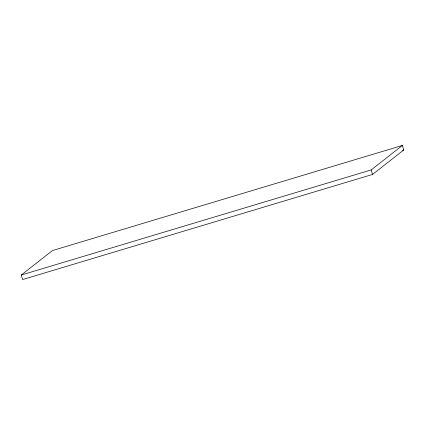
<?xml version="1.0" encoding="UTF-8"?>
<svg xmlns="http://www.w3.org/2000/svg" width="425" height="425" viewBox="0 0 425 425"><rect width="100%" height="100%" fill="white"/><g stroke="black" fill="none" stroke-linecap="round" stroke-linejoin="round"><path stroke-width="0.64" d="M21.25 275.033L52.434 250.564L402.363 145.456L403.75 149.967L372.566 174.436L22.637 279.544L21.25 275.033L371.179 169.926L402.363 145.456M402.48 150.349L403.75 149.967M371.179 169.926L372.566 174.436"/></g></svg>
